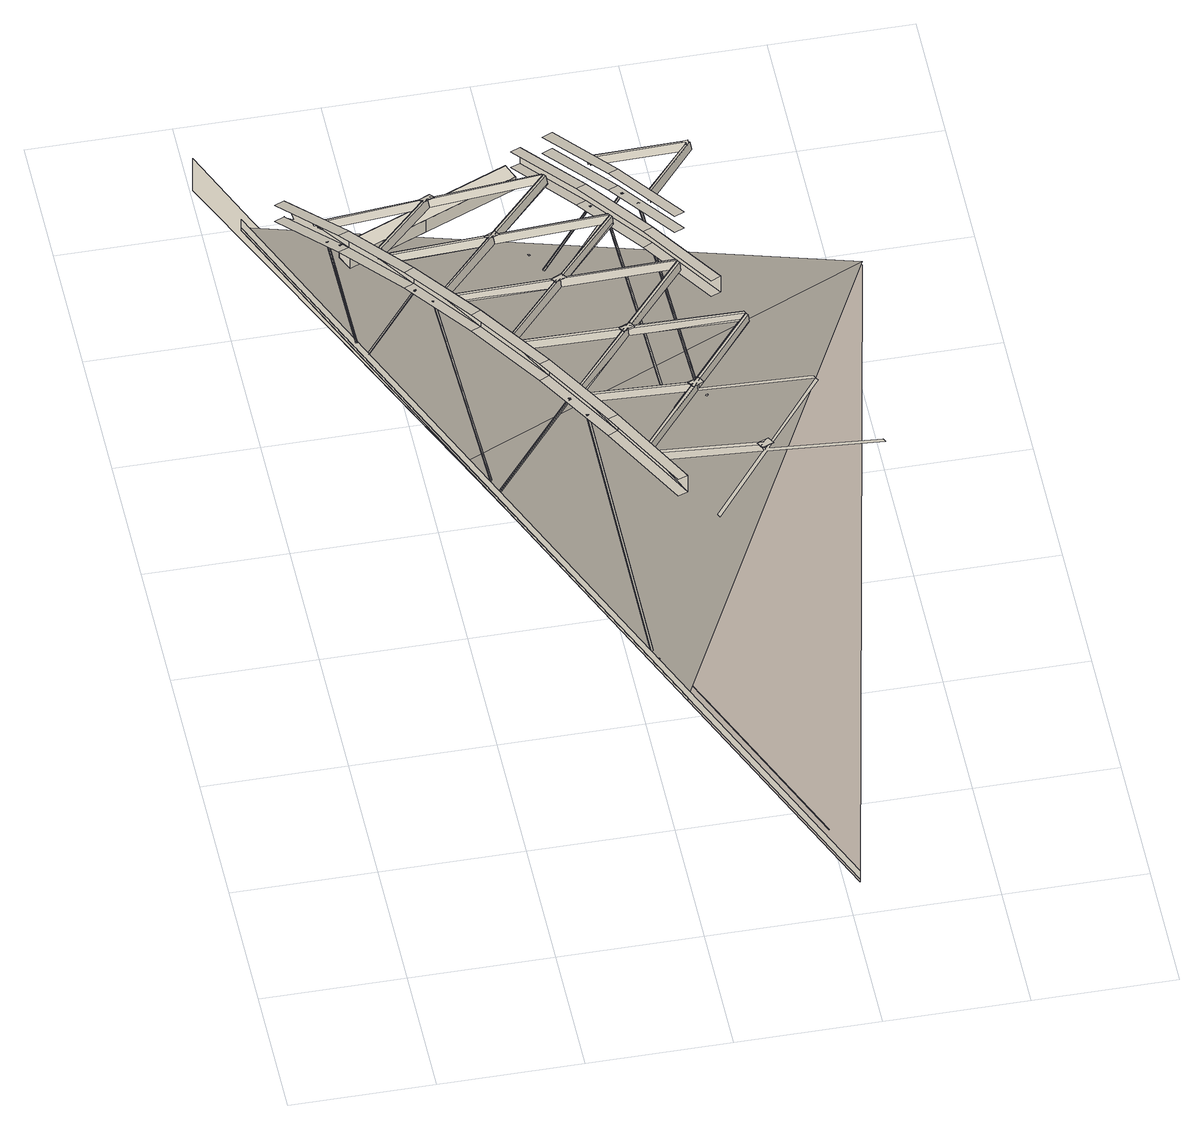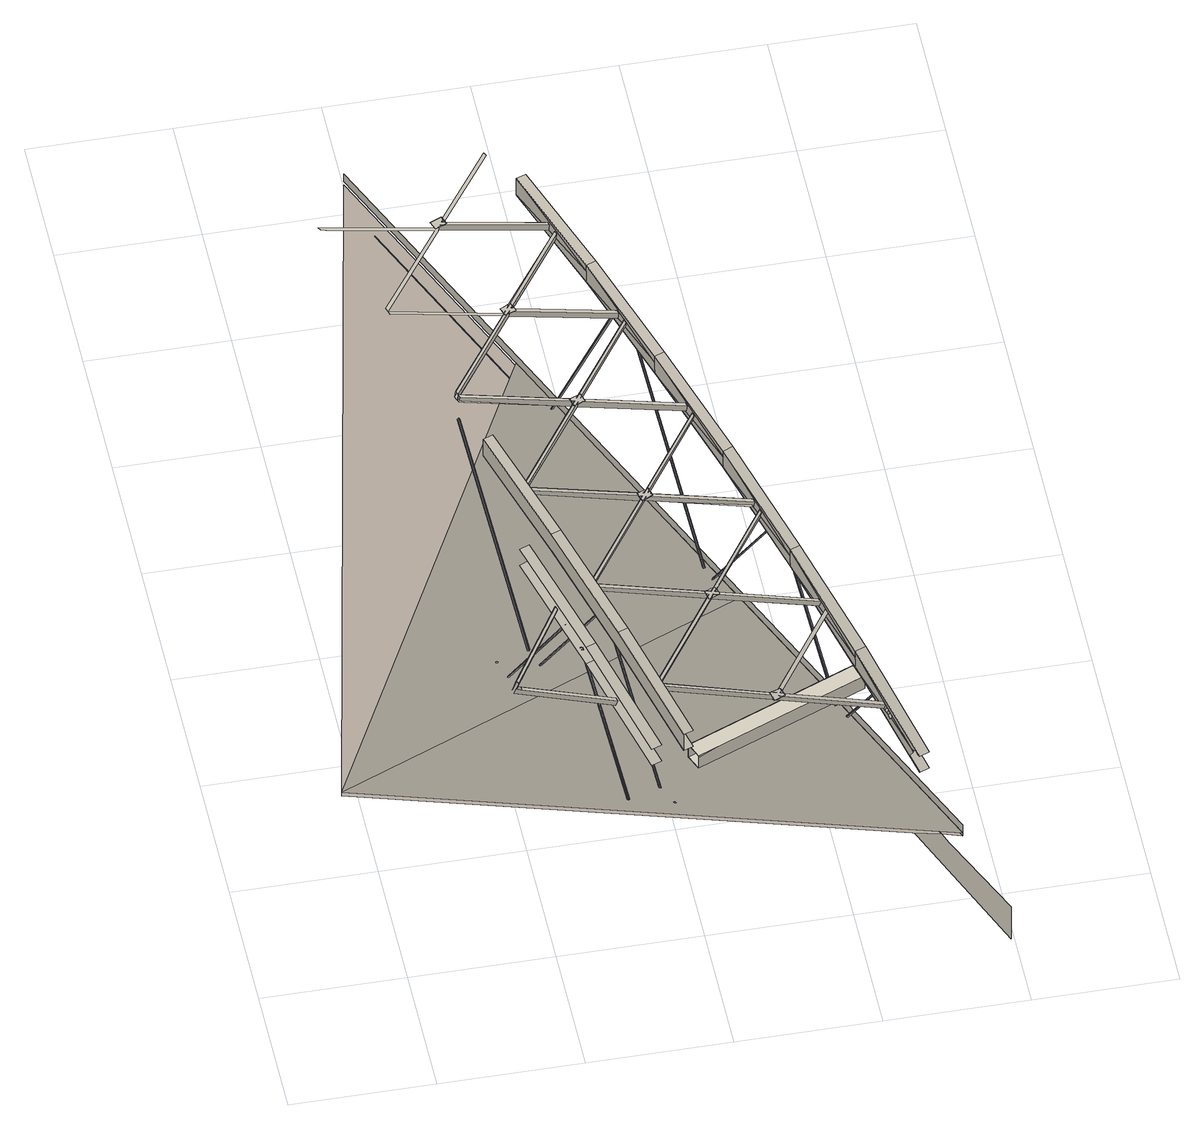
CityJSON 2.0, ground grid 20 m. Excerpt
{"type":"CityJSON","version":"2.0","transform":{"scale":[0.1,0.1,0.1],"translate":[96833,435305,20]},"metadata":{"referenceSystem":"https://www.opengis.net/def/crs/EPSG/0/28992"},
"CityObjects":{
"bridge1":{"type":"Bridge","attributes":{"name":"Van Brienenoordbrug"},"children":["bridge1-1","bridge1-2","bridge1-3","bridge1-4","bridge1-5","bridge1-6","bridge1-7","bridge1-8","bridge1-9","bridge1-10","bridge1-11","bridge1-12","bridge1-13","bridge1-14","bridge1-15","bridge1-16","bridge1-17","bridge1-18","bridge1-19","bridge1-20","bridge1-21","bridge1-22","bridge1-23","bridge1-24","bridge1-25","bridge1-26","bridge1-27","bridge1-28","bridge1-29","bridge1-30","bridge1-31","bridge1-32","bridge1-33","bridge1-34","bridge1-35","bridge1-36","bridge1-37","bridge1-38","bridge1-39","bridge1-40","bridge1-41","bridge1-42","bridge1-43","bridge1-44","bridge1-45","bridge1-46","bridge1-47","bridge1-48","bridge1-49","bridge1-50","bridge1-51","bridge1-52","bridge1-53","bridge1-54","bridge1-55","bridge1-56","bridge1-57","bridge1-58","bridge1-59","bridge1-60","bridge1-61","bridge1-62","bridge1-63","bridge1-64","bridge1-65","bridge1-66","bridge1-67","bridge1-68","bridge1-69","bridge1-70","bridge1-71","bridge1-72","bridge1-73","bridge1-74","bridge1-75","bridge1-76","bridge1-77","bridge1-78","bridge1-79","bridge1-80","bridge1-81","bridge1-82","bridge1-83","bridge1-84","bridge1-85","bridge1-86","bridge1-87","bridge1-88","bridge1-89","bridge1-90","bridge1-91","bridge1-92","bridge1-93","bridge1-94","bridge1-95","bridge1-96","bridge1-97","bridge1-98","bridge1-99","bridge1-100","bridge1-101","bridge1-102","bridge1-103","bridge1-104","bridge1-105","bridge1-106","bridge1-107","bridge1-108","bridge1-109","bridge1-110","bridge1-111","bridge1-112","bridge1-113","bridge1-114","bridge1-115","bridge1-116","bridge1-117","bridge1-118","bridge1-119","bridge1-120","bridge1-121","bridge1-122","bridge1-123","bridge1-124","bridge1-125","bridge1-126","bridge1-127","bridge1-128","bridge1-129","bridge1-130","bridge1-131","bridge1-132","bridge1-133","bridge1-134","bridge1-135","bridge1-136","bridge1-137","bridge1-138","bridge1-139","bridge1-140","bridge1-141","bridge1-142","bridge1-143","bridge1-144","bridge1-145","bridge1-146","bridge1-147","bridge1-148","bridge1-149","bridge1-150","bridge1-151","bridge1-152","bridge1-153","bridge1-154","bridge1-155","bridge1-156","bridge1-157","bridge1-158","bridge1-159","bridge1-160","bridge1-161","bridge1-162","bridge1-163","bridge1-164","bridge1-165","bridge1-166","bridge1-167","bridge1-168","bridge1-169","bridge1-170","bridge1-171","bridge1-172","bridge1-173","bridge1-174","bridge1-175","bridge1-176","bridge1-177","bridge1-178","bridge1-179","bridge1-180","bridge1-181","bridge1-182","bridge1-183","bridge1-184","bridge1-185","bridge1-186","bridge1-187","bridge1-188","bridge1-189","bridge1-190","bridge1-191","bridge1-192","bridge1-193","bridge1-194","bridge1-195","bridge1-196","bridge1-197","bridge1-198","bridge1-199","bridge1-200","bridge1-201","bridge1-202","bridge1-203","bridge1-204","bridge1-205","bridge1-206","bridge1-207","bridge1-208","bridge1-209","bridge1-210","bridge1-211","bridge1-212","bridge1-213","bridge1-214","bridge1-215","bridge1-216","bridge1-217","bridge1-218","bridge1-219","bridge1-220","bridge1-221","bridge1-222","bridge1-223","bridge1-224","bridge1-225","bridge1-226","bridge1-227","bridge1-228","bridge1-229","bridge1-230","bridge1-231","bridge1-232","bridge1-233"],"geometry":[{"type":"MultiSurface","lod":"2","boundaries":[[[0,1,2,3]],[[4,5,6,7,8,9,10,11,12,13,14,3,2,15,16]],[[1,17,15,2]],[[17,18,16,15]],[[19,20,21,22,10,23]],[[24,25,26],[27,28,29,30,31,32,33,34],[35,36,37,38,39],[40,41,42,43,44],[45,46,47,48,49],[50,51,52,53,54]],[[55,24,26],[56,57,58,59,60],[61,62,63,64,65],[66,67,68,69,70],[71,72,73,74,75],[76,77,78,79,80],[81,82,83,84,85],[86,87,88,89,90],[91,92,93,94,95]]],"semantics":{"surfaces":[{"type":"OuterCeilingSurface"},{"type":"WallSurface"},{"type":"OuterFloorSurface"}],"values":[0,1,0,0,0,2,2]}}]},
"bridge1-1":{"type":"BridgeInstallation","parents":["bridge1"],"geometry":[{"type":"MultiSurface","lod":"2","boundaries":[[[96,97,98,99]]]}]},
"bridge1-2":{"type":"BridgeInstallation","parents":["bridge1"],"geometry":[{"type":"MultiSurface","lod":"2","boundaries":[[[100,101,102,103,104]]]}]},
"bridge1-3":{"type":"BridgeConstructiveElement","parents":["bridge1"],"geometry":[{"type":"MultiSurface","lod":"2","boundaries":[[[105,28,27,106]]]}]},
"bridge1-4":{"type":"BridgeConstructiveElement","parents":["bridge1"],"geometry":[{"type":"MultiSurface","lod":"2","boundaries":[[[27,34,106]]]}]},
"bridge1-5":{"type":"BridgeConstructiveElement","parents":["bridge1"],"geometry":[{"type":"MultiSurface","lod":"2","boundaries":[[[106,34,33,107]]]}]},
"bridge1-6":{"type":"BridgeConstructiveElement","parents":["bridge1"],"geometry":[{"type":"MultiSurface","lod":"2","boundaries":[[[108,29,28,105]]]}]},
"bridge1-7":{"type":"BridgeConstructiveElement","parents":["bridge1"],"geometry":[{"type":"MultiSurface","lod":"2","boundaries":[[[33,32,107]]]}]},
"bridge1-8":{"type":"BridgeConstructiveElement","parents":["bridge1"],"geometry":[{"type":"MultiSurface","lod":"2","boundaries":[[[30,29,108]]]}]},
"bridge1-9":{"type":"BridgeConstructiveElement","parents":["bridge1"],"geometry":[{"type":"MultiSurface","lod":"2","boundaries":[[[109,30,108]]]}]},
"bridge1-10":{"type":"BridgeConstructiveElement","parents":["bridge1"],"geometry":[{"type":"MultiSurface","lod":"2","boundaries":[[[107,32,31,110]]]}]},
"bridge1-11":{"type":"BridgeConstructiveElement","parents":["bridge1"],"geometry":[{"type":"MultiSurface","lod":"2","boundaries":[[[110,30,109]]]}]},
"bridge1-12":{"type":"BridgeConstructiveElement","parents":["bridge1"],"geometry":[{"type":"MultiSurface","lod":"2","boundaries":[[[31,30,110]]]}]},
"bridge1-13":{"type":"BridgeInstallation","parents":["bridge1"],"geometry":[{"type":"MultiSurface","lod":"2","boundaries":[[[111,112,113,114,98,97]]]}]},
"bridge1-14":{"type":"BridgeInstallation","parents":["bridge1"],"geometry":[{"type":"MultiSurface","lod":"2","boundaries":[[[115,116,117,118,119,120,121,100,104,103,122,123,124,125,111,126,127,128]]]}]},
"bridge1-15":{"type":"BridgeInstallation","parents":["bridge1"],"geometry":[{"type":"MultiSurface","lod":"2","boundaries":[[[116,115,129,130,126,111,97,131,100,121,132,133,120,119,134,135]]]}]},
"bridge1-16":{"type":"BridgeConstructiveElement","parents":["bridge1"],"geometry":[{"type":"MultiSurface","lod":"2","boundaries":[[[136,137,138,139]]]}]},
"bridge1-17":{"type":"BridgeConstructiveElement","parents":["bridge1"],"geometry":[{"type":"MultiSurface","lod":"2","boundaries":[[[138,140,141,137]]]}]},
"bridge1-18":{"type":"BridgeConstructiveElement","parents":["bridge1"],"geometry":[{"type":"MultiSurface","lod":"2","boundaries":[[[142,37,36,143]]]}]},
"bridge1-19":{"type":"BridgeConstructiveElement","parents":["bridge1"],"geometry":[{"type":"MultiSurface","lod":"2","boundaries":[[[143,36,35,144]]]}]},
"bridge1-20":{"type":"BridgeInstallation","parents":["bridge1"],"geometry":[{"type":"MultiSurface","lod":"2","boundaries":[[[145,146,97,96]]]}]},
"bridge1-21":{"type":"BridgeInstallation","parents":["bridge1"],"geometry":[{"type":"MultiSurface","lod":"2","boundaries":[[[147,148,101,100]]]}]},
"bridge1-22":{"type":"BridgeConstructiveElement","parents":["bridge1"],"geometry":[{"type":"MultiSurface","lod":"2","boundaries":[[[149,38,37,142]]]}]},
"bridge1-23":{"type":"BridgeConstructiveElement","parents":["bridge1"],"geometry":[{"type":"MultiSurface","lod":"2","boundaries":[[[144,35,39,150]]]}]},
"bridge1-24":{"type":"BridgeConstructiveElement","parents":["bridge1"],"geometry":[{"type":"MultiSurface","lod":"2","boundaries":[[[150,39,38,149]]]}]},
"bridge1-25":{"type":"BridgeInstallation","parents":["bridge1"],"geometry":[{"type":"MultiSurface","lod":"2","boundaries":[[[97,146,131]]]}]},
"bridge1-26":{"type":"BridgeInstallation","parents":["bridge1"],"geometry":[{"type":"MultiSurface","lod":"2","boundaries":[[[147,151,152,153,154,131,146,155,156],[157,158,159,160]]]}]},
"bridge1-27":{"type":"BridgeInstallation","parents":["bridge1"],"geometry":[{"type":"MultiSurface","lod":"2","boundaries":[[[131,154,161,151,147,100]]]}]},
"bridge1-28":{"type":"BridgeInstallation","parents":["bridge1"],"geometry":[{"type":"MultiSurface","lod":"2","boundaries":[[[55,26,25,22,21]]]}]},
"bridge1-29":{"type":"BridgeInstallation","parents":["bridge1"],"geometry":[{"type":"MultiSurface","lod":"2","boundaries":[[[162,163,148,147]]]}]},
"bridge1-30":{"type":"BridgeInstallation","parents":["bridge1"],"geometry":[{"type":"MultiSurface","lod":"2","boundaries":[[[164,165,146,145]]]}]},
"bridge1-31":{"type":"BridgeConstructiveElement","parents":["bridge1"],"geometry":[{"type":"MultiSurface","lod":"2","boundaries":[[[166,65,64,167]]]}]},
"bridge1-32":{"type":"BridgeConstructiveElement","parents":["bridge1"],"geometry":[{"type":"MultiSurface","lod":"2","boundaries":[[[167,64,63,168]]]}]},
"bridge1-33":{"type":"BridgeConstructiveElement","parents":["bridge1"],"geometry":[{"type":"MultiSurface","lod":"2","boundaries":[[[169,61,65,166]]]}]},
"bridge1-34":{"type":"BridgeConstructiveElement","parents":["bridge1"],"geometry":[{"type":"MultiSurface","lod":"2","boundaries":[[[168,63,62,170]]]}]},
"bridge1-35":{"type":"BridgeConstructiveElement","parents":["bridge1"],"geometry":[{"type":"MultiSurface","lod":"2","boundaries":[[[170,62,61,169]]]}]},
"bridge1-36":{"type":"BridgeInstallation","parents":["bridge1"],"geometry":[{"type":"MultiSurface","lod":"2","boundaries":[[[162,171,172,173,174,155,165,175],[176,177,178,179]]]}]},
"bridge1-37":{"type":"BridgeInstallation","parents":["bridge1"],"geometry":[{"type":"MultiSurface","lod":"2","boundaries":[[[146,165,155]]]}]},
"bridge1-38":{"type":"BridgeInstallation","parents":["bridge1"],"geometry":[{"type":"MultiSurface","lod":"2","boundaries":[[[155,174,180,181,171,162,147,156]]]}]},
"bridge1-39":{"type":"BridgeInstallation","parents":["bridge1"],"geometry":[{"type":"MultiSurface","lod":"2","boundaries":[[[182,183,184,25,26,55]]]}]},
"bridge1-40":{"type":"BridgeInstallation","parents":["bridge1"],"geometry":[{"type":"MultiSurface","lod":"2","boundaries":[[[185,186,163,162]]]}]},
"bridge1-41":{"type":"BridgeInstallation","parents":["bridge1"],"geometry":[{"type":"MultiSurface","lod":"2","boundaries":[[[187,188,165,164]]]}]},
"bridge1-42":{"type":"BridgeConstructiveElement","parents":["bridge1"],"geometry":[{"type":"MultiSurface","lod":"2","boundaries":[[[189,67,66,190]]]}]},
"bridge1-43":{"type":"BridgeConstructiveElement","parents":["bridge1"],"geometry":[{"type":"MultiSurface","lod":"2","boundaries":[[[190,66,70,191]]]}]},
"bridge1-44":{"type":"BridgeConstructiveElement","parents":["bridge1"],"geometry":[{"type":"MultiSurface","lod":"2","boundaries":[[[192,68,67,189]]]}]},
"bridge1-45":{"type":"BridgeConstructiveElement","parents":["bridge1"],"geometry":[{"type":"MultiSurface","lod":"2","boundaries":[[[191,70,69,193]]]}]},
"bridge1-46":{"type":"BridgeConstructiveElement","parents":["bridge1"],"geometry":[{"type":"MultiSurface","lod":"2","boundaries":[[[193,69,68,192]]]}]},
"bridge1-47":{"type":"BridgeInstallation","parents":["bridge1"],"geometry":[{"type":"MultiSurface","lod":"2","boundaries":[[[185,194,195,196,197,175,188,198,199],[200,201,202,203]]]}]},
"bridge1-48":{"type":"BridgeInstallation","parents":["bridge1"],"geometry":[{"type":"MultiSurface","lod":"2","boundaries":[[[165,188,175]]]}]},
"bridge1-49":{"type":"BridgeInstallation","parents":["bridge1"],"geometry":[{"type":"MultiSurface","lod":"2","boundaries":[[[175,197,204,205,194,185,162]]]}]},
"bridge1-50":{"type":"BridgeInstallation","parents":["bridge1"],"geometry":[{"type":"MultiSurface","lod":"2","boundaries":[[[206,207,188,187]]]}]},
"bridge1-51":{"type":"BridgeInstallation","parents":["bridge1"],"geometry":[{"type":"MultiSurface","lod":"2","boundaries":[[[208,209,186,185]]]}]},
"bridge1-52":{"type":"BridgeInstallation","parents":["bridge1"],"geometry":[{"type":"MultiSurface","lod":"2","boundaries":[[[210,133,132,211,212]]]}]},
"bridge1-53":{"type":"BridgeInstallation","parents":["bridge1"],"geometry":[{"type":"MultiSurface","lod":"2","boundaries":[[[211,132,121,213,214]]]}]},
"bridge1-54":{"type":"BridgeInstallation","parents":["bridge1"],"geometry":[{"type":"MultiSurface","lod":"2","boundaries":[[[121,120,215,213]]]}]},
"bridge1-55":{"type":"BridgeInstallation","parents":["bridge1"],"geometry":[{"type":"MultiSurface","lod":"2","boundaries":[[[215,120,133,210,216]]]}]},
"bridge1-56":{"type":"BridgeConstructiveElement","parents":["bridge1"],"geometry":[{"type":"MultiSurface","lod":"2","boundaries":[[[217,82,81,218]]]}]},
"bridge1-57":{"type":"BridgeConstructiveElement","parents":["bridge1"],"geometry":[{"type":"MultiSurface","lod":"2","boundaries":[[[218,81,85,219]]]}]},
"bridge1-58":{"type":"BridgeInstallation","parents":["bridge1"],"geometry":[{"type":"MultiSurface","lod":"2","boundaries":[[[208,220,221,222,223,198,207,224],[225,226,227,228]]]}]},
"bridge1-59":{"type":"BridgeInstallation","parents":["bridge1"],"geometry":[{"type":"MultiSurface","lod":"2","boundaries":[[[188,207,198]]]}]},
"bridge1-60":{"type":"BridgeInstallation","parents":["bridge1"],"geometry":[{"type":"MultiSurface","lod":"2","boundaries":[[[198,223,229,230,220,208,185,199]]]}]},
"bridge1-61":{"type":"BridgeConstructiveElement","parents":["bridge1"],"geometry":[{"type":"MultiSurface","lod":"2","boundaries":[[[231,83,82,217]]]}]},
"bridge1-62":{"type":"BridgeConstructiveElement","parents":["bridge1"],"geometry":[{"type":"MultiSurface","lod":"2","boundaries":[[[219,85,84,232]]]}]},
"bridge1-63":{"type":"BridgeConstructiveElement","parents":["bridge1"],"geometry":[{"type":"MultiSurface","lod":"2","boundaries":[[[232,84,83,231]]]}]},
"bridge1-64":{"type":"BridgeInstallation","parents":["bridge1"],"geometry":[{"type":"MultiSurface","lod":"2","boundaries":[[[233,153,152,234,235]]]}]},
"bridge1-65":{"type":"BridgeInstallation","parents":["bridge1"],"geometry":[{"type":"MultiSurface","lod":"2","boundaries":[[[213,161,154,153,233,214]]]}]},
"bridge1-66":{"type":"BridgeInstallation","parents":["bridge1"],"geometry":[{"type":"MultiSurface","lod":"2","boundaries":[[[236,151,161,213]]]}]},
"bridge1-67":{"type":"BridgeInstallation","parents":["bridge1"],"geometry":[{"type":"MultiSurface","lod":"2","boundaries":[[[234,152,151,236,237]]]}]},
"bridge1-68":{"type":"BridgeInstallation","parents":["bridge1"],"geometry":[{"type":"MultiSurface","lod":"2","boundaries":[[[238,239,209,208]]]}]},
"bridge1-69":{"type":"BridgeInstallation","parents":["bridge1"],"geometry":[{"type":"MultiSurface","lod":"2","boundaries":[[[240,241,207,206]]]}]},
"bridge1-70":{"type":"BridgeInstallation","parents":["bridge1"],"geometry":[{"type":"MultiSurface","lod":"2","boundaries":[[[242,157,160,243,244]]]}]},
"bridge1-71":{"type":"BridgeInstallation","parents":["bridge1"],"geometry":[{"type":"MultiSurface","lod":"2","boundaries":[[[159,245,246,243,160]]]}]},
"bridge1-72":{"type":"BridgeInstallation","parents":["bridge1"],"geometry":[{"type":"MultiSurface","lod":"2","boundaries":[[[247,158,157,242,248]]]}]},
"bridge1-73":{"type":"BridgeInstallation","parents":["bridge1"],"geometry":[{"type":"MultiSurface","lod":"2","boundaries":[[[224,249,250,251,252,238,208]]]}]},
"bridge1-74":{"type":"BridgeInstallation","parents":["bridge1"],"geometry":[{"type":"MultiSurface","lod":"2","boundaries":[[[238,252,253,254,249,224,241,255,256],[257,258,259,260]]]}]},
"bridge1-75":{"type":"BridgeInstallation","parents":["bridge1"],"geometry":[{"type":"MultiSurface","lod":"2","boundaries":[[[207,241,224]]]}]},
"bridge1-76":{"type":"BridgeInstallation","parents":["bridge1"],"geometry":[{"type":"MultiSurface","lod":"2","boundaries":[[[261,173,172,262,263]]]}]},
"bridge1-77":{"type":"BridgeInstallation","parents":["bridge1"],"geometry":[{"type":"MultiSurface","lod":"2","boundaries":[[[261,246,245,180,174,173]]]}]},
"bridge1-78":{"type":"BridgeInstallation","parents":["bridge1"],"geometry":[{"type":"MultiSurface","lod":"2","boundaries":[[[181,264,265,262,172,171]]]}]},
"bridge1-79":{"type":"BridgeInstallation","parents":["bridge1"],"geometry":[{"type":"MultiSurface","lod":"2","boundaries":[[[266,176,179,267,268]]]}]},
"bridge1-80":{"type":"BridgeInstallation","parents":["bridge1"],"geometry":[{"type":"MultiSurface","lod":"2","boundaries":[[[178,269,270,267,179]]]}]},
"bridge1-81":{"type":"BridgeInstallation","parents":["bridge1"],"geometry":[{"type":"MultiSurface","lod":"2","boundaries":[[[266,271,272,177,176]]]}]},
"bridge1-82":{"type":"BridgeInstallation","parents":["bridge1"],"geometry":[{"type":"MultiSurface","lod":"2","boundaries":[[[273,196,195,274,275]]]}]},
"bridge1-83":{"type":"BridgeInstallation","parents":["bridge1"],"geometry":[{"type":"MultiSurface","lod":"2","boundaries":[[[273,270,269,204,197,196]]]}]},
"bridge1-84":{"type":"BridgeInstallation","parents":["bridge1"],"geometry":[{"type":"MultiSurface","lod":"2","boundaries":[[[205,276,277,274,195,194]]]}]},
"bridge1-85":{"type":"BridgeInstallation","parents":["bridge1"],"geometry":[{"type":"MultiSurface","lod":"2","boundaries":[[[278,200,203,279,280]]]}]},
"bridge1-86":{"type":"BridgeInstallation","parents":["bridge1"],"geometry":[{"type":"MultiSurface","lod":"2","boundaries":[[[202,281,282,279,203]]]}]},
"bridge1-87":{"type":"BridgeInstallation","parents":["bridge1"],"geometry":[{"type":"MultiSurface","lod":"2","boundaries":[[[278,283,284,201,200]]]}]},
"bridge1-88":{"type":"BridgeInstallation","parents":["bridge1"],"geometry":[{"type":"MultiSurface","lod":"2","boundaries":[[[285,222,221,286,287]]]}]},
"bridge1-89":{"type":"BridgeInstallation","parents":["bridge1"],"geometry":[{"type":"MultiSurface","lod":"2","boundaries":[[[285,282,281,229,223,222]]]}]},
"bridge1-90":{"type":"BridgeInstallation","parents":["bridge1"],"geometry":[{"type":"MultiSurface","lod":"2","boundaries":[[[212,211,233,235,288]]]}]},
"bridge1-91":{"type":"BridgeInstallation","parents":["bridge1"],"geometry":[{"type":"MultiSurface","lod":"2","boundaries":[[[211,214,233]]]}]},
"bridge1-92":{"type":"BridgeInstallation","parents":["bridge1"],"geometry":[{"type":"MultiSurface","lod":"2","boundaries":[[[230,289,290,286,221,220]]]}]},
"bridge1-93":{"type":"BridgeInstallation","parents":["bridge1"],"geometry":[{"type":"MultiSurface","lod":"2","boundaries":[[[291,225,228,292,293]]]}]},
"bridge1-94":{"type":"BridgeInstallation","parents":["bridge1"],"geometry":[{"type":"MultiSurface","lod":"2","boundaries":[[[210,294,216]]]}]},
"bridge1-95":{"type":"BridgeInstallation","parents":["bridge1"],"geometry":[{"type":"MultiSurface","lod":"2","boundaries":[[[295,294,210,212,288,296]]]}]},
"bridge1-96":{"type":"BridgeInstallation","parents":["bridge1"],"geometry":[{"type":"MultiSurface","lod":"2","boundaries":[[[235,297,296,288]]]}]},
"bridge1-97":{"type":"BridgeInstallation","parents":["bridge1"],"geometry":[{"type":"MultiSurface","lod":"2","boundaries":[[[215,298,236,213]]]}]},
"bridge1-98":{"type":"BridgeInstallation","parents":["bridge1"],"geometry":[{"type":"MultiSurface","lod":"2","boundaries":[[[234,299,300,297,235]]]}]},
"bridge1-99":{"type":"BridgeInstallation","parents":["bridge1"],"geometry":[{"type":"MultiSurface","lod":"2","boundaries":[[[299,234,237]]]}]},
"bridge1-100":{"type":"BridgeInstallation","parents":["bridge1"],"geometry":[{"type":"MultiSurface","lod":"2","boundaries":[[[227,301,302,292,228]]]}]},
"bridge1-101":{"type":"BridgeConstructiveElement","parents":["bridge1"],"geometry":[{"type":"MultiSurface","lod":"2","boundaries":[[[303,304,136,139,104,305]]]}]},
"bridge1-102":{"type":"BridgeConstructiveElement","parents":["bridge1"],"geometry":[{"type":"MultiSurface","lod":"2","boundaries":[[[305,140,141,304]]]}]},
"bridge1-103":{"type":"BridgeInstallation","parents":["bridge1"],"geometry":[{"type":"MultiSurface","lod":"2","boundaries":[[[291,306,307,226,225]]]}]},
"bridge1-104":{"type":"BridgeConstructiveElement","parents":["bridge1"],"geometry":[{"type":"MultiSurface","lod":"2","boundaries":[[[308,137,141,304]]]}]},
"bridge1-105":{"type":"BridgeConstructiveElement","parents":["bridge1"],"geometry":[{"type":"MultiSurface","lod":"2","boundaries":[[[138,309,305,140]]]}]},
"bridge1-106":{"type":"BridgeConstructiveElement","parents":["bridge1"],"geometry":[{"type":"MultiSurface","lod":"2","boundaries":[[[310,311,138,139,104,305]]]}]},
"bridge1-107":{"type":"BridgeConstructiveElement","parents":["bridge1"],"geometry":[{"type":"MultiSurface","lod":"2","boundaries":[[[312,304,136,137],[137,141,304,308]]]}]},
"bridge1-108":{"type":"BridgeConstructiveElement","parents":["bridge1"],"geometry":[{"type":"MultiSurface","lod":"2","boundaries":[[[308,137,138,309]]]}]},
"bridge1-109":{"type":"BridgeConstructiveElement","parents":["bridge1"],"geometry":[{"type":"MultiSurface","lod":"2","boundaries":[[[137,312,311,138]]]}]},
"bridge1-110":{"type":"BridgeInstallation","parents":["bridge1"],"geometry":[{"type":"MultiSurface","lod":"2","boundaries":[[[313,314,315]]]}]},
"bridge1-111":{"type":"BridgeInstallation","parents":["bridge1"],"geometry":[{"type":"MultiSurface","lod":"2","boundaries":[[[316,254,253,317,318]]]}]},
"bridge1-112":{"type":"BridgeInstallation","parents":["bridge1"],"geometry":[{"type":"MultiSurface","lod":"2","boundaries":[[[243,261,263,244]]]}]},
"bridge1-113":{"type":"BridgeInstallation","parents":["bridge1"],"geometry":[{"type":"MultiSurface","lod":"2","boundaries":[[[300,313,315,295,296,297]]]}]},
"bridge1-114":{"type":"BridgeInstallation","parents":["bridge1"],"geometry":[{"type":"MultiSurface","lod":"2","boundaries":[[[316,302,301,250,249,254]]]}]},
"bridge1-115":{"type":"BridgeInstallation","parents":["bridge1"],"geometry":[{"type":"MultiSurface","lod":"2","boundaries":[[[261,243,246]]]}]},
"bridge1-116":{"type":"BridgeInstallation","parents":["bridge1"],"geometry":[{"type":"MultiSurface","lod":"2","boundaries":[[[251,319,320,317,253,252]]]}]},
"bridge1-117":{"type":"BridgeInstallation","parents":["bridge1"],"geometry":[{"type":"MultiSurface","lod":"2","boundaries":[[[242,321,248]]]}]},
"bridge1-118":{"type":"BridgeInstallation","parents":["bridge1"],"geometry":[{"type":"MultiSurface","lod":"2","boundaries":[[[321,242,244,322]]]}]},
"bridge1-119":{"type":"BridgeInstallation","parents":["bridge1"],"geometry":[{"type":"MultiSurface","lod":"2","boundaries":[[[244,263,323,322]]]}]},
"bridge1-120":{"type":"BridgeInstallation","parents":["bridge1"],"geometry":[{"type":"MultiSurface","lod":"2","boundaries":[[[324,257,260,325,326]]]}]},
"bridge1-121":{"type":"BridgeInstallation","parents":["bridge1"],"geometry":[{"type":"MultiSurface","lod":"2","boundaries":[[[262,327,323,263]]]}]},
"bridge1-122":{"type":"BridgeInstallation","parents":["bridge1"],"geometry":[{"type":"MultiSurface","lod":"2","boundaries":[[[327,262,265]]]}]},
"bridge1-123":{"type":"BridgeInstallation","parents":["bridge1"],"geometry":[{"type":"MultiSurface","lod":"2","boundaries":[[[259,328,329,325,260]]]}]},
"bridge1-124":{"type":"BridgeInstallation","parents":["bridge1"],"geometry":[{"type":"MultiSurface","lod":"2","boundaries":[[[324,330,331,258,257]]]}]},
"bridge1-125":{"type":"BridgeInstallation","parents":["bridge1"],"geometry":[{"type":"MultiSurface","lod":"2","boundaries":[[[332,333,334]]]}]},
"bridge1-126":{"type":"BridgeInstallation","parents":["bridge1"],"geometry":[{"type":"MultiSurface","lod":"2","boundaries":[[[180,245,159,158,247,335,336,337,338,339,340,341,342,264,181]]]}]},
"bridge1-127":{"type":"BridgeInstallation","parents":["bridge1"],"geometry":[{"type":"MultiSurface","lod":"2","boundaries":[[[333,332,322,323]]]}]},
"bridge1-128":{"type":"BridgeInstallation","parents":["bridge1"],"geometry":[{"type":"MultiSurface","lod":"2","boundaries":[[[268,267,273,275,343,344]]]}]},
"bridge1-129":{"type":"BridgeInstallation","parents":["bridge1"],"geometry":[{"type":"MultiSurface","lod":"2","boundaries":[[[273,267,270]]]}]},
"bridge1-130":{"type":"BridgeInstallation","parents":["bridge1"],"geometry":[{"type":"MultiSurface","lod":"2","boundaries":[[[266,345,271]]]}]},
"bridge1-131":{"type":"BridgeInstallation","parents":["bridge1"],"geometry":[{"type":"MultiSurface","lod":"2","boundaries":[[[346,345,266,268,344,347]]]}]},
"bridge1-132":{"type":"BridgeInstallation","parents":["bridge1"],"geometry":[{"type":"MultiSurface","lod":"2","boundaries":[[[348,347,344,343]]]}]},
"bridge1-133":{"type":"BridgeInstallation","parents":["bridge1"],"geometry":[{"type":"MultiSurface","lod":"2","boundaries":[[[275,274,349,348,343]]]}]},
"bridge1-134":{"type":"BridgeInstallation","parents":["bridge1"],"geometry":[{"type":"MultiSurface","lod":"2","boundaries":[[[349,274,277]]]}]},
"bridge1-135":{"type":"BridgeInstallation","parents":["bridge1"],"geometry":[{"type":"MultiSurface","lod":"2","boundaries":[[[350,351,352]]]}]},
"bridge1-136":{"type":"BridgeInstallation","parents":["bridge1"],"geometry":[{"type":"MultiSurface","lod":"2","boundaries":[[[353,354,355,356,357,276,205,204,269,178,177,272,342,341]]]}]},
"bridge1-137":{"type":"BridgeInstallation","parents":["bridge1"],"geometry":[{"type":"MultiSurface","lod":"2","boundaries":[[[351,350,346,347,348]]]}]},
"bridge1-138":{"type":"BridgeInstallation","parents":["bridge1"],"geometry":[{"type":"MultiSurface","lod":"2","boundaries":[[[279,285,287,358,280]]]}]},
"bridge1-139":{"type":"BridgeInstallation","parents":["bridge1"],"geometry":[{"type":"MultiSurface","lod":"2","boundaries":[[[279,282,285]]]}]},
"bridge1-140":{"type":"BridgeInstallation","parents":["bridge1"],"geometry":[{"type":"MultiSurface","lod":"2","boundaries":[[[278,359,283]]]}]},
"bridge1-141":{"type":"BridgeInstallation","parents":["bridge1"],"geometry":[{"type":"MultiSurface","lod":"2","boundaries":[[[360,359,278,280,361]]]}]},
"bridge1-142":{"type":"BridgeInstallation","parents":["bridge1"],"geometry":[{"type":"MultiSurface","lod":"2","boundaries":[[[362,361,280,358]]]}]},
"bridge1-143":{"type":"BridgeInstallation","parents":["bridge1"],"geometry":[{"type":"MultiSurface","lod":"2","boundaries":[[[287,286,363,364,362,358]]]}]},
"bridge1-144":{"type":"BridgeInstallation","parents":["bridge1"],"geometry":[{"type":"MultiSurface","lod":"2","boundaries":[[[363,286,290]]]}]},
"bridge1-145":{"type":"BridgeInstallation","parents":["bridge1"],"geometry":[{"type":"MultiSurface","lod":"2","boundaries":[[[201,284,357,365,366,367,368,369,370,289,230,229,281,202]]]}]},
"bridge1-146":{"type":"BridgeInstallation","parents":["bridge1"],"geometry":[{"type":"MultiSurface","lod":"2","boundaries":[[[371,372,373]]]}]},
"bridge1-147":{"type":"BridgeInstallation","parents":["bridge1"],"geometry":[{"type":"MultiSurface","lod":"2","boundaries":[[[364,371,373,360,361,362]]]}]},
"bridge1-148":{"type":"BridgeInstallation","parents":["bridge1"],"geometry":[{"type":"MultiSurface","lod":"2","boundaries":[[[293,292,316,318,374]]]}]},
"bridge1-149":{"type":"BridgeInstallation","parents":["bridge1"],"geometry":[{"type":"MultiSurface","lod":"2","boundaries":[[[292,302,316]]]}]},
"bridge1-150":{"type":"BridgeInstallation","parents":["bridge1"],"geometry":[{"type":"MultiSurface","lod":"2","boundaries":[[[291,375,306]]]}]},
"bridge1-151":{"type":"BridgeInstallation","parents":["bridge1"],"geometry":[{"type":"MultiSurface","lod":"2","boundaries":[[[375,291,293,374,376]]]}]},
"bridge1-152":{"type":"BridgeInstallation","parents":["bridge1"],"geometry":[{"type":"MultiSurface","lod":"2","boundaries":[[[374,318,377,376]]]}]},
"bridge1-153":{"type":"BridgeInstallation","parents":["bridge1"],"geometry":[{"type":"MultiSurface","lod":"2","boundaries":[[[317,378,377,318]]]}]},
"bridge1-154":{"type":"BridgeInstallation","parents":["bridge1"],"geometry":[{"type":"MultiSurface","lod":"2","boundaries":[[[378,317,320]]]}]},
"bridge1-155":{"type":"BridgeInstallation","parents":["bridge1"],"geometry":[{"type":"MultiSurface","lod":"2","boundaries":[[[236,335,379,299,237]]]}]},
"bridge1-156":{"type":"BridgeInstallation","parents":["bridge1"],"geometry":[{"type":"MultiSurface","lod":"2","boundaries":[[[380,336,335,236,298,381]]]}]},
"bridge1-157":{"type":"BridgeInstallation","parents":["bridge1"],"geometry":[{"type":"MultiSurface","lod":"2","boundaries":[[[381,298,314,313,382,380]]]}]},
"bridge1-158":{"type":"BridgeInstallation","parents":["bridge1"],"geometry":[{"type":"MultiSurface","lod":"2","boundaries":[[[382,313,300,299,379]]]}]},
"bridge1-159":{"type":"BridgeInstallation","parents":["bridge1"],"geometry":[{"type":"MultiSurface","lod":"2","boundaries":[[[250,301,227,226,307,370,369,383,384,385,386,387,319,251]]]}]},
"bridge1-160":{"type":"BridgeInstallation","parents":["bridge1"],"geometry":[{"type":"MultiSurface","lod":"2","boundaries":[[[388,389,390]]]}]},
"bridge1-161":{"type":"BridgeInstallation","parents":["bridge1"],"geometry":[{"type":"MultiSurface","lod":"2","boundaries":[[[388,390,376,377]]]}]},
"bridge1-162":{"type":"BridgeInstallation","parents":["bridge1"],"geometry":[{"type":"MultiSurface","lod":"2","boundaries":[[[325,391,392,393,326]]]}]},
"bridge1-163":{"type":"BridgeInstallation","parents":["bridge1"],"geometry":[{"type":"MultiSurface","lod":"2","boundaries":[[[379,335,247,248,321]]]}]},
"bridge1-164":{"type":"BridgeInstallation","parents":["bridge1"],"geometry":[{"type":"MultiSurface","lod":"2","boundaries":[[[391,325,329]]]}]},
"bridge1-165":{"type":"BridgeInstallation","parents":["bridge1"],"geometry":[{"type":"MultiSurface","lod":"2","boundaries":[[[332,334,338,337,394]]]}]},
"bridge1-166":{"type":"BridgeInstallation","parents":["bridge1"],"geometry":[{"type":"MultiSurface","lod":"2","boundaries":[[[379,321,322,332,394]]]}]},
"bridge1-167":{"type":"BridgeInstallation","parents":["bridge1"],"geometry":[{"type":"MultiSurface","lod":"2","boundaries":[[[324,395,330]]]}]},
"bridge1-168":{"type":"BridgeInstallation","parents":["bridge1"],"geometry":[{"type":"MultiSurface","lod":"2","boundaries":[[[395,324,326,396]]]}]},
"bridge1-169":{"type":"BridgeInstallation","parents":["bridge1"],"geometry":[{"type":"MultiSurface","lod":"2","boundaries":[[[326,393,397,396]]]}]},
"bridge1-170":{"type":"BridgeInstallation","parents":["bridge1"],"geometry":[{"type":"MultiSurface","lod":"2","boundaries":[[[392,398,399,400,397,393]]]}]},
"bridge1-171":{"type":"BridgeInstallation","parents":["bridge1"],"geometry":[{"type":"MultiSurface","lod":"2","boundaries":[[[399,398,401]]]}]},
"bridge1-172":{"type":"BridgeInstallation","parents":["bridge1"],"geometry":[{"type":"MultiSurface","lod":"2","boundaries":[[[264,342,402,327,265]]]}]},
"bridge1-173":{"type":"BridgeInstallation","parents":["bridge1"],"geometry":[{"type":"MultiSurface","lod":"2","boundaries":[[[339,338,334,333,403,340]]]}]},
"bridge1-174":{"type":"BridgeInstallation","parents":["bridge1"],"geometry":[{"type":"MultiSurface","lod":"2","boundaries":[[[403,333,323,327,402]]]}]},
"bridge1-175":{"type":"BridgeInstallation","parents":["bridge1"],"geometry":[{"type":"MultiSurface","lod":"2","boundaries":[[[404,405,406,328,259,258,331,387,407,408,409,410,411]]]}]},
"bridge1-176":{"type":"BridgeInstallation","parents":["bridge1"],"geometry":[{"type":"MultiSurface","lod":"2","boundaries":[[[412,413,414]]]}]},
"bridge1-177":{"type":"BridgeInstallation","parents":["bridge1"],"geometry":[{"type":"MultiSurface","lod":"2","boundaries":[[[402,342,272,271,345]]]}]},
"bridge1-178":{"type":"BridgeInstallation","parents":["bridge1"],"geometry":[{"type":"MultiSurface","lod":"2","boundaries":[[[350,352,354,353,415]]]}]},
"bridge1-179":{"type":"BridgeInstallation","parents":["bridge1"],"geometry":[{"type":"MultiSurface","lod":"2","boundaries":[[[402,345,346,350,415]]]}]},
"bridge1-180":{"type":"BridgeInstallation","parents":["bridge1"],"geometry":[{"type":"MultiSurface","lod":"2","boundaries":[[[349,277,276,357,416]]]}]},
"bridge1-181":{"type":"BridgeInstallation","parents":["bridge1"],"geometry":[{"type":"MultiSurface","lod":"2","boundaries":[[[355,354,352,351,417,356]]]}]},
"bridge1-182":{"type":"BridgeInstallation","parents":["bridge1"],"geometry":[{"type":"MultiSurface","lod":"2","boundaries":[[[417,351,348,349,416]]]}]},
"bridge1-183":{"type":"BridgeInstallation","parents":["bridge1"],"geometry":[{"type":"MultiSurface","lod":"2","boundaries":[[[359,416,357,284,283]]]}]},
"bridge1-184":{"type":"BridgeInstallation","parents":["bridge1"],"geometry":[{"type":"MultiSurface","lod":"2","boundaries":[[[373,372,366,365,418]]]}]},
"bridge1-185":{"type":"BridgeInstallation","parents":["bridge1"],"geometry":[{"type":"MultiSurface","lod":"2","boundaries":[[[418,416,359,360,373]]]}]},
"bridge1-186":{"type":"BridgeInstallation","parents":["bridge1"],"geometry":[{"type":"MultiSurface","lod":"2","boundaries":[[[289,370,419,363,290]]]}]},
"bridge1-187":{"type":"BridgeInstallation","parents":["bridge1"],"geometry":[{"type":"MultiSurface","lod":"2","boundaries":[[[367,366,372,371,420,368]]]}]},
"bridge1-188":{"type":"BridgeInstallation","parents":["bridge1"],"geometry":[{"type":"MultiSurface","lod":"2","boundaries":[[[420,371,364,363,419]]]}]},
"bridge1-189":{"type":"BridgeInstallation","parents":["bridge1"],"geometry":[{"type":"MultiSurface","lod":"2","boundaries":[[[375,419,370,307,306]]]}]},
"bridge1-190":{"type":"BridgeInstallation","parents":["bridge1"],"geometry":[{"type":"MultiSurface","lod":"2","boundaries":[[[390,389,384,383,421]]]}]},
"bridge1-191":{"type":"BridgeInstallation","parents":["bridge1"],"geometry":[{"type":"MultiSurface","lod":"2","boundaries":[[[421,419,375,376,390]]]}]},
"bridge1-192":{"type":"BridgeInstallation","parents":["bridge1"],"geometry":[{"type":"MultiSurface","lod":"2","boundaries":[[[422,423,424,425]]]}]},
"bridge1-193":{"type":"BridgeInstallation","parents":["bridge1"],"geometry":[{"type":"MultiSurface","lod":"2","boundaries":[[[426,427,428,429]]]}]},
"bridge1-194":{"type":"BridgeConstructiveElement","parents":["bridge1"],"geometry":[{"type":"MultiSurface","lod":"2","boundaries":[[[430,53,52,431]]]}]},
"bridge1-195":{"type":"BridgeConstructiveElement","parents":["bridge1"],"geometry":[{"type":"MultiSurface","lod":"2","boundaries":[[[431,52,51,432]]]}]},
"bridge1-196":{"type":"BridgeConstructiveElement","parents":["bridge1"],"geometry":[{"type":"MultiSurface","lod":"2","boundaries":[[[433,54,53,430]]]}]},
"bridge1-197":{"type":"BridgeConstructiveElement","parents":["bridge1"],"geometry":[{"type":"MultiSurface","lod":"2","boundaries":[[[432,51,50,434]]]}]},
"bridge1-198":{"type":"BridgeConstructiveElement","parents":["bridge1"],"geometry":[{"type":"MultiSurface","lod":"2","boundaries":[[[434,50,54,433]]]}]},
"bridge1-199":{"type":"BridgeInstallation","parents":["bridge1"],"geometry":[{"type":"MultiSurface","lod":"2","boundaries":[[[435,436,427,426]]]}]},
"bridge1-200":{"type":"BridgeInstallation","parents":["bridge1"],"geometry":[{"type":"MultiSurface","lod":"2","boundaries":[[[437,438,423,422]]]}]},
"bridge1-201":{"type":"BridgeConstructiveElement","parents":["bridge1"],"geometry":[{"type":"MultiSurface","lod":"2","boundaries":[[[439,94,93,440]]]}]},
"bridge1-202":{"type":"BridgeConstructiveElement","parents":["bridge1"],"geometry":[{"type":"MultiSurface","lod":"2","boundaries":[[[440,93,92,441]]]}]},
"bridge1-203":{"type":"BridgeConstructiveElement","parents":["bridge1"],"geometry":[{"type":"MultiSurface","lod":"2","boundaries":[[[442,95,94,439]]]}]},
"bridge1-204":{"type":"BridgeConstructiveElement","parents":["bridge1"],"geometry":[{"type":"MultiSurface","lod":"2","boundaries":[[[441,92,91,443]]]}]},
"bridge1-205":{"type":"BridgeInstallation","parents":["bridge1"],"geometry":[{"type":"MultiSurface","lod":"2","boundaries":[[[423,438,444,445,446,435,426,429,447,424]]]}]},
"bridge1-206":{"type":"BridgeConstructiveElement","parents":["bridge1"],"geometry":[{"type":"MultiSurface","lod":"2","boundaries":[[[443,91,95,442]]]}]},
"bridge1-207":{"type":"BridgeInstallation","parents":["bridge1"],"geometry":[{"type":"MultiSurface","lod":"2","boundaries":[[[448,444,438,437]]]}]},
"bridge1-208":{"type":"BridgeInstallation","parents":["bridge1"],"geometry":[{"type":"MultiSurface","lod":"2","boundaries":[[[446,449,436,435]]]}]},
"bridge1-209":{"type":"BridgeConstructiveElement","parents":["bridge1"],"geometry":[{"type":"MultiSurface","lod":"2","boundaries":[[[450,89,88,451]]]}]},
"bridge1-210":{"type":"BridgeConstructiveElement","parents":["bridge1"],"geometry":[{"type":"MultiSurface","lod":"2","boundaries":[[[451,88,87,452]]]}]},
"bridge1-211":{"type":"BridgeConstructiveElement","parents":["bridge1"],"geometry":[{"type":"MultiSurface","lod":"2","boundaries":[[[453,90,89,450]]]}]},
"bridge1-212":{"type":"BridgeConstructiveElement","parents":["bridge1"],"geometry":[{"type":"MultiSurface","lod":"2","boundaries":[[[452,87,86,454]]]}]},
"bridge1-213":{"type":"BridgeConstructiveElement","parents":["bridge1"],"geometry":[{"type":"MultiSurface","lod":"2","boundaries":[[[454,86,90,453]]]}]},
"bridge1-214":{"type":"BridgeInstallation","parents":["bridge1"],"geometry":[{"type":"MultiSurface","lod":"2","boundaries":[[[455,456,457,458]]]}]},
"bridge1-215":{"type":"BridgeInstallation","parents":["bridge1"],"geometry":[{"type":"MultiSurface","lod":"2","boundaries":[[[459,460,461,462]]]}]},
"bridge1-216":{"type":"BridgeConstructiveElement","parents":["bridge1"],"geometry":[{"type":"MultiSurface","lod":"2","boundaries":[[[463,43,42,464]]]}]},
"bridge1-217":{"type":"BridgeConstructiveElement","parents":["bridge1"],"geometry":[{"type":"MultiSurface","lod":"2","boundaries":[[[464,42,41,465]]]}]},
"bridge1-218":{"type":"BridgeConstructiveElement","parents":["bridge1"],"geometry":[{"type":"MultiSurface","lod":"2","boundaries":[[[466,44,43,463]]]}]},
"bridge1-219":{"type":"BridgeConstructiveElement","parents":["bridge1"],"geometry":[{"type":"MultiSurface","lod":"2","boundaries":[[[465,41,40,467]]]}]},
"bridge1-220":{"type":"BridgeConstructiveElement","parents":["bridge1"],"geometry":[{"type":"MultiSurface","lod":"2","boundaries":[[[467,40,44,466]]]}]},
"bridge1-221":{"type":"BridgeInstallation","parents":["bridge1"],"geometry":[{"type":"MultiSurface","lod":"2","boundaries":[[[462,461,468,469]]]}]},
"bridge1-222":{"type":"BridgeInstallation","parents":["bridge1"],"geometry":[{"type":"MultiSurface","lod":"2","boundaries":[[[470,471,456,455]]]}]},
"bridge1-223":{"type":"BridgeConstructiveElement","parents":["bridge1"],"geometry":[{"type":"MultiSurface","lod":"2","boundaries":[[[472,72,71,473]]]}]},
"bridge1-224":{"type":"BridgeConstructiveElement","parents":["bridge1"],"geometry":[{"type":"MultiSurface","lod":"2","boundaries":[[[473,71,75,474]]]}]},
"bridge1-225":{"type":"BridgeConstructiveElement","parents":["bridge1"],"geometry":[{"type":"MultiSurface","lod":"2","boundaries":[[[475,73,72,472]]]}]},
"bridge1-226":{"type":"BridgeConstructiveElement","parents":["bridge1"],"geometry":[{"type":"MultiSurface","lod":"2","boundaries":[[[474,75,74,476]]]}]},
"bridge1-227":{"type":"BridgeConstructiveElement","parents":["bridge1"],"geometry":[{"type":"MultiSurface","lod":"2","boundaries":[[[476,74,73,475]]]}]},
"bridge1-228":{"type":"BridgeInstallation","parents":["bridge1"],"geometry":[{"type":"MultiSurface","lod":"2","boundaries":[[[477,478,479,480,481]]]}]},
"bridge1-229":{"type":"BridgeInstallation","parents":["bridge1"],"geometry":[{"type":"MultiSurface","lod":"2","boundaries":[[[482,483,484,478,477]]]}]},
"bridge1-230":{"type":"BridgeInstallation","parents":["bridge1"],"geometry":[{"type":"MultiSurface","lod":"2","boundaries":[[[480,485,486,487,481]]]}]},
"bridge1-231":{"type":"BridgeInstallation","parents":["bridge1"],"geometry":[{"type":"MultiSurface","lod":"2","boundaries":[[[488,489,490,491,492]]]}]},
"bridge1-232":{"type":"BridgeInstallation","parents":["bridge1"],"geometry":[{"type":"MultiSurface","lod":"2","boundaries":[[[491,484,483,493,492]]]}]},
"bridge1-233":{"type":"BridgeInstallation","parents":["bridge1"],"geometry":[{"type":"MultiSurface","lod":"2","boundaries":[[[494,495,496,489,488]]]}]}
},
"vertices":[
[162,1189,17],[292,882,25],[264,870,25],[134,1177,17],[588,104,34],[588,104,65],[475,371,65],[470,383,65],[463,398,65],[265,867,65],[68,1333,65],[61,1350,64],[58,1356,64],[4,1483,65],[4,1483,5],[393,564,31],[523,257,34],[421,576,31],[551,269,34],[832,1115,70],[610,2,64],[451,375,64],[41,1341,64],[105,1323,65],[832,1115,76],[41,1341,70],[246,858,70],[148,1101,71],[148,1102,71],[148,1103,71],[150,1102,71],[150,1101,71],[150,1100,71],[149,1099,71],[149,1100,71],[160,1076,71],[158,1077,71],[159,1079,71],[161,1079,71],[161,1077,71],[464,1198,73],[463,1196,73],[461,1198,73],[462,1199,73],[463,1199,73],[405,1214,73],[403,1213,73],[402,1215,73],[402,1216,73],[404,1216,73],[419,1183,73],[418,1182,73],[416,1183,73],[416,1185,73],[418,1185,73],[451,375,70],[426,453,71],[428,453,71],[429,451,71],[427,450,71],[426,451,71],[275,819,71],[275,817,71],[274,816,71],[273,817,71],[273,819,71],[280,794,71],[280,796,71],[282,796,71],[283,794,71],[281,793,71],[572,944,73],[573,946,73],[575,946,73],[575,944,73],[574,943,73],[585,915,73],[584,914,73],[582,915,73],[583,917,73],[585,917,73],[420,468,71],[420,469,71],[422,469,71],[423,468,71],[421,466,71],[540,901,73],[539,900,73],[537,901,73],[538,903,73],[540,903,73],[530,931,73],[528,930,73],[527,931,73],[527,933,73],[529,933,73],
[132,1140,238],[147,1146,238],[88,1285,167],[74,1279,167],
[147,1146,207],[132,1140,207],[74,1279,137],[88,1285,137],[141,1159,201],
[123,1178,190],[123,1177,190],
[125,1177,190],
[124,1179,189],
[126,1179,189],
[126,1178,190],
[96,1266,166],[93,1272,166],[92,1275,171],[89,1282,167],
[117,1217,183],[118,1214,184],[118,1213,183],[120,1209,184],[120,1210,185],[121,1207,186],[123,1202,188],[88,1285,138],[88,1284,137],[97,1264,150],[94,1270,161],[114,1222,181],[115,1221,178],[117,1217,181],
[115,1221,192],[113,1226,189],[147,1146,227],[121,1206,199],[119,1211,197],[118,1214,195],[116,1218,194],
[137,1158,178],[147,1135,178],[147,1135,201],[137,1158,201],
[138,1158,201],[138,1158,178],
[204,988,273],[203,986,274],
[205,984,275],
[193,998,299],[207,1004,299],
[207,1004,269],[193,998,269],
[206,988,274],
[206,985,275],
[176,1077,247],[174,1081,258],[172,1086,256],[174,1082,246],[207,1004,288],[207,1004,286],[178,1071,263],[180,1067,251],[182,1062,253],[181,1066,264],
[174,1081,245],
[268,859,321],[254,853,321],
[254,853,352],[268,859,352],
[221,949,288],[221,948,288],
[222,947,288],
[223,949,288],
[224,948,288],
[236,934,304],[235,938,315],[233,942,313],[234,939,303],[268,859,341],[239,927,319],[241,924,307],[243,919,309],[241,922,320],
[234,939,301],[236,934,303],
[610,2,70],[610,2,85],[41,1341,85],
[331,711,364],[317,705,364],
[317,705,395],[331,711,395],
[346,653,377],[346,651,377],
[347,649,378],
[348,653,377],
[349,650,377],
[298,789,352],[297,792,363],[295,796,361],[296,793,351],[331,711,384],[331,711,382],[301,781,366],[302,778,354],[304,773,356],[303,776,367],
[296,793,350],[298,788,351],
[380,555,429],[394,561,429],
[394,561,398],[380,555,398],
[254,1197,225],[253,1193,227],[251,1196,225],
[259,1188,216],[257,1192,228],
[262,1192,215],
[260,1196,227],
[361,610,386],[361,608,386],
[362,607,387],
[360,641,391],[359,643,402],[357,648,400],[358,646,390],[394,561,418],[364,632,404],[365,630,392],[367,625,393],[366,627,405],
[359,645,388],[361,640,390],
[363,610,386],
[364,608,387],
[254,1189,229],[258,1187,230],[256,1186,230],
[264,1187,218],
[262,1192,229],
[458,409,422],[444,404,422],
[444,404,453],[458,409,453],
[314,1055,287],[313,1051,288],[311,1054,287],
[319,1046,277],[317,1050,289],
[322,1051,276],[320,1054,288],
[422,496,420],[422,496,418],[424,491,419],[424,491,420],
[423,493,431],[421,498,430],[458,409,442],[458,409,440],[428,482,433],[428,480,421],[430,475,421],[430,477,433],
[314,1047,290],[318,1045,291],[316,1044,291],
[324,1046,278],[322,1050,290],
[375,910,339],[374,906,340],[373,909,339],
[380,902,329],[379,905,341],
[382,910,340],[383,906,329],
[376,902,342],[380,900,343],[377,898,343],
[385,901,330],[384,905,342],
[438,763,383],[436,758,383],[435,762,383],
[442,755,372],[441,758,384],
[444,762,383],[445,760,371],
[438,754,385],[442,752,385],[440,751,385],
[251,1196,226],
[447,755,373],[446,757,385],
[501,614,416],[500,609,417],[498,612,416],
[264,1201,225],
[267,1202,225],[267,1203,226],
[271,1192,231],
[267,1191,216],
[269,1191,230],[271,1192,230],
[505,606,406],[504,608,418],
[380,1260,200],[380,1260,178],[380,1260,201],
[507,613,417],[508,611,405],
[389,1237,178],
[389,1237,201],
[380,1259,201],[390,1237,201],
[390,1237,178],
[270,1195,229],[266,1196,228],[268,1199,227],
[501,605,418],[506,602,419],[503,601,419],
[510,606,406],[509,608,418],
[324,1060,287],
[327,1061,287],
[331,1050,291],
[565,463,441],[564,458,441],[562,461,441],
[329,1049,291],
[569,456,430],[568,457,442],
[571,462,441],[572,460,429],
[328,1057,288],[330,1053,290],[326,1054,289],
[416,1171,250],[417,1171,250],[419,1167,251],[327,1050,277],[468,1034,303],[476,1033,304],[478,1028,306],[477,1028,306],
[377,899,343],[373,909,340],
[386,915,339],
[388,916,339],[388,916,340],
[393,905,343],
[390,904,343],
[390,913,340],[392,908,342],[387,909,341],
[479,1024,307],[388,906,329],[530,888,351],[537,887,352],[539,883,353],
[439,751,386],
[448,767,383],
[451,768,383],[451,769,383],
[455,758,386],
[453,756,385],[455,757,385],
[541,878,354],[450,759,372],[593,740,389],[600,739,390],[602,735,391],[601,735,391],
[454,761,385],[449,761,384],[452,765,383],
[498,613,417],
[511,618,417],
[514,619,417],
[519,608,419],
[516,607,419],
[415,1176,261],
[415,1176,248],[408,1177,246],
[413,1180,259],
[604,730,392],[513,610,406],[656,591,419],[663,590,419],[665,585,420],
[517,611,418],[513,612,418],[515,616,417],
[565,454,442],[567,450,442],[567,450,443],
[417,1171,263],
[575,467,441],
[578,468,441],
[583,457,443],
[569,451,442],[580,456,442],[583,457,442],
[573,457,442],
[476,1032,317],
[474,1037,315],
[574,455,430],[488,340,438],[486,345,438],[667,580,421],[577,460,430],[720,440,438],[727,439,439],[729,434,439],
[579,465,441],[581,460,442],[577,461,442],
[478,1027,319],
[538,886,365],
[536,891,363],
[540,881,366],
[601,737,403],
[599,742,402],
[603,732,404],
[445,1105,300],[459,1111,300],[399,1253,238],[385,1248,238],
[459,1111,269],[445,1105,269],[385,1248,208],[399,1253,208],
[461,1095,274],[461,1093,275],
[462,1092,276],
[463,1095,275],
[464,1093,275],
[521,966,322],[507,960,322],
[507,960,352],[521,966,352],
[476,1061,287],[476,1060,287],
[477,1059,288],
[478,1061,287],
[479,1060,288],
[583,818,395],[583,818,384],[583,818,365],[399,1253,227],
[569,812,395],
[569,812,365],
[603,760,378],[603,758,378],
[604,756,378],
[605,760,378],
[606,758,378],
[492,1124,300],[506,1130,300],[446,1272,238],[431,1266,238],
[431,1266,208],[446,1272,208],[506,1130,269],[492,1124,269],
[506,1109,276],[506,1107,277],
[508,1105,277],
[508,1109,276],
[509,1106,277],
[567,985,322],[553,979,322],
[553,979,352],[567,985,352],
[522,1075,288],[521,1073,289],
[522,1072,289],
[523,1075,288],
[524,1073,289],
[479,1193,263],[602,1173,288],[601,1176,286],[603,1177,286],[477,1198,262],
[481,1189,252],[608,1168,277],[606,1172,288],
[609,1176,288],[611,1172,276],[479,1194,250],
[534,1062,315],[608,1166,291],[605,1165,291],[604,1168,289],[532,1067,313],
[534,1063,302],
[536,1058,303],[613,1167,278],[611,1171,289]
]}
